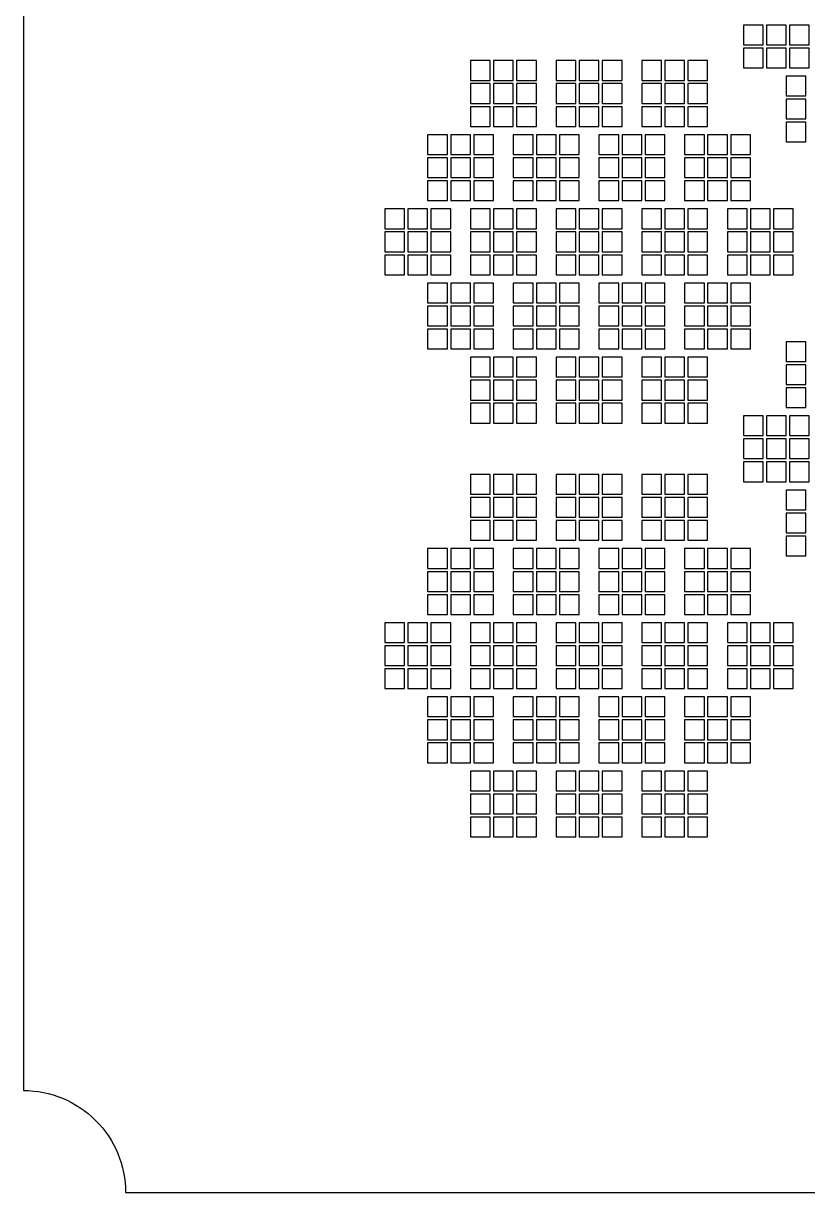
# Model space of a CAD drawing. Extents: x -49 to 54, y -38 to 38.
# Drawn here: x -49.4 to -37.5, y -38 to -20.25 of the extents above; entities that cross this region are included whole.
import ezdxf

# ---------------------------------------------------------------- set-up
doc = ezdxf.new("R2010")
doc.units = 0
doc.layers.add('BACK_LAYER', color=5, linetype='CONTINUOUS')
doc.layers.add('OUTLINE', color=7, linetype='CONTINUOUS')

msp = doc.modelspace()

# ---------------------------------------------------------------- linework, layer by layer
at = {"layer": 'BACK_LAYER'}
for points in [[(-38.472, -20.572), (-38.172, -20.572), (-38.172, -20.272), (-38.472, -20.272)], [(-38.122, -20.572), (-37.822, -20.572), (-37.822, -20.272), (-38.122, -20.272)], [(-37.772, -20.572), (-37.472, -20.572), (-37.472, -20.272), (-37.772, -20.272)], [(-38.472, -20.922), (-38.172, -20.922), (-38.172, -20.622), (-38.472, -20.622)], [(-38.122, -20.922), (-37.822, -20.922), (-37.822, -20.622), (-38.122, -20.622)], [(-37.772, -20.922), (-37.472, -20.922), (-37.472, -20.622), (-37.772, -20.622)], [(-42.614, -21.112), (-42.314, -21.112), (-42.314, -20.812), (-42.614, -20.812)], [(-42.264, -21.112), (-41.964, -21.112), (-41.964, -20.812), (-42.264, -20.812)], [(-41.914, -21.112), (-41.614, -21.112), (-41.614, -20.812), (-41.914, -20.812)], [(-41.314, -21.112), (-41.014, -21.112), (-41.014, -20.812), (-41.314, -20.812)], [(-40.964, -21.112), (-40.664, -21.112), (-40.664, -20.812), (-40.964, -20.812)], [(-40.614, -21.112), (-40.314, -21.112), (-40.314, -20.812), (-40.614, -20.812)], [(-40.014, -21.112), (-39.714, -21.112), (-39.714, -20.812), (-40.014, -20.812)], [(-39.664, -21.112), (-39.364, -21.112), (-39.364, -20.812), (-39.664, -20.812)], [(-39.314, -21.112), (-39.014, -21.112), (-39.014, -20.812), (-39.314, -20.812)], [(-37.822, -21.348), (-37.522, -21.348), (-37.522, -21.048), (-37.822, -21.048)], [(-42.614, -21.462), (-42.314, -21.462), (-42.314, -21.162), (-42.614, -21.162)], [(-42.264, -21.462), (-41.964, -21.462), (-41.964, -21.162), (-42.264, -21.162)], [(-41.914, -21.462), (-41.614, -21.462), (-41.614, -21.162), (-41.914, -21.162)], [(-41.314, -21.462), (-41.014, -21.462), (-41.014, -21.162), (-41.314, -21.162)], [(-40.964, -21.462), (-40.664, -21.462), (-40.664, -21.162), (-40.964, -21.162)], [(-40.614, -21.462), (-40.314, -21.462), (-40.314, -21.162), (-40.614, -21.162)], [(-40.014, -21.462), (-39.714, -21.462), (-39.714, -21.162), (-40.014, -21.162)], [(-39.664, -21.462), (-39.364, -21.462), (-39.364, -21.162), (-39.664, -21.162)], [(-39.314, -21.462), (-39.014, -21.462), (-39.014, -21.162), (-39.314, -21.162)], [(-37.822, -21.698), (-37.522, -21.698), (-37.522, -21.398), (-37.822, -21.398)], [(-42.614, -21.812), (-42.314, -21.812), (-42.314, -21.512), (-42.614, -21.512)], [(-42.264, -21.812), (-41.964, -21.812), (-41.964, -21.512), (-42.264, -21.512)], [(-41.914, -21.812), (-41.614, -21.812), (-41.614, -21.512), (-41.914, -21.512)], [(-41.314, -21.812), (-41.014, -21.812), (-41.014, -21.512), (-41.314, -21.512)], [(-40.964, -21.812), (-40.664, -21.812), (-40.664, -21.512), (-40.964, -21.512)], [(-40.614, -21.812), (-40.314, -21.812), (-40.314, -21.512), (-40.614, -21.512)], [(-40.014, -21.812), (-39.714, -21.812), (-39.714, -21.512), (-40.014, -21.512)], [(-39.664, -21.812), (-39.364, -21.812), (-39.364, -21.512), (-39.664, -21.512)], [(-39.314, -21.812), (-39.014, -21.812), (-39.014, -21.512), (-39.314, -21.512)], [(-37.822, -22.048), (-37.522, -22.048), (-37.522, -21.748), (-37.822, -21.748)], [(-43.264, -22.238), (-42.964, -22.238), (-42.964, -21.938), (-43.264, -21.938)], [(-42.914, -22.238), (-42.614, -22.238), (-42.614, -21.938), (-42.914, -21.938)], [(-42.564, -22.238), (-42.264, -22.238), (-42.264, -21.938), (-42.564, -21.938)], [(-41.964, -22.238), (-41.664, -22.238), (-41.664, -21.938), (-41.964, -21.938)], [(-41.614, -22.238), (-41.314, -22.238), (-41.314, -21.938), (-41.614, -21.938)], [(-41.264, -22.238), (-40.964, -22.238), (-40.964, -21.938), (-41.264, -21.938)], [(-40.664, -22.238), (-40.364, -22.238), (-40.364, -21.938), (-40.664, -21.938)], [(-40.314, -22.238), (-40.014, -22.238), (-40.014, -21.938), (-40.314, -21.938)], [(-39.964, -22.238), (-39.664, -22.238), (-39.664, -21.938), (-39.964, -21.938)], [(-39.364, -22.238), (-39.064, -22.238), (-39.064, -21.938), (-39.364, -21.938)], [(-39.014, -22.238), (-38.714, -22.238), (-38.714, -21.938), (-39.014, -21.938)], [(-38.664, -22.238), (-38.364, -22.238), (-38.364, -21.938), (-38.664, -21.938)], [(-43.264, -22.588), (-42.964, -22.588), (-42.964, -22.288), (-43.264, -22.288)], [(-42.914, -22.588), (-42.614, -22.588), (-42.614, -22.288), (-42.914, -22.288)], [(-42.564, -22.588), (-42.264, -22.588), (-42.264, -22.288), (-42.564, -22.288)], [(-41.964, -22.588), (-41.664, -22.588), (-41.664, -22.288), (-41.964, -22.288)], [(-41.614, -22.588), (-41.314, -22.588), (-41.314, -22.288), (-41.614, -22.288)], [(-41.264, -22.588), (-40.964, -22.588), (-40.964, -22.288), (-41.264, -22.288)], [(-40.664, -22.588), (-40.364, -22.588), (-40.364, -22.288), (-40.664, -22.288)], [(-40.314, -22.588), (-40.014, -22.588), (-40.014, -22.288), (-40.314, -22.288)], [(-39.964, -22.588), (-39.664, -22.588), (-39.664, -22.288), (-39.964, -22.288)], [(-39.364, -22.588), (-39.064, -22.588), (-39.064, -22.288), (-39.364, -22.288)], [(-39.014, -22.588), (-38.714, -22.588), (-38.714, -22.288), (-39.014, -22.288)], [(-38.664, -22.588), (-38.364, -22.588), (-38.364, -22.288), (-38.664, -22.288)], [(-43.264, -22.938), (-42.964, -22.938), (-42.964, -22.638), (-43.264, -22.638)], [(-42.914, -22.938), (-42.614, -22.938), (-42.614, -22.638), (-42.914, -22.638)], [(-42.564, -22.938), (-42.264, -22.938), (-42.264, -22.638), (-42.564, -22.638)], [(-41.964, -22.938), (-41.664, -22.938), (-41.664, -22.638), (-41.964, -22.638)], [(-41.614, -22.938), (-41.314, -22.938), (-41.314, -22.638), (-41.614, -22.638)], [(-41.264, -22.938), (-40.964, -22.938), (-40.964, -22.638), (-41.264, -22.638)], [(-40.664, -22.938), (-40.364, -22.938), (-40.364, -22.638), (-40.664, -22.638)], [(-40.314, -22.938), (-40.014, -22.938), (-40.014, -22.638), (-40.314, -22.638)], [(-39.964, -22.938), (-39.664, -22.938), (-39.664, -22.638), (-39.964, -22.638)], [(-39.364, -22.938), (-39.064, -22.938), (-39.064, -22.638), (-39.364, -22.638)], [(-39.014, -22.938), (-38.714, -22.938), (-38.714, -22.638), (-39.014, -22.638)], [(-38.664, -22.938), (-38.364, -22.938), (-38.364, -22.638), (-38.664, -22.638)], [(-43.914, -23.364), (-43.614, -23.364), (-43.614, -23.064), (-43.914, -23.064)], [(-43.564, -23.364), (-43.264, -23.364), (-43.264, -23.064), (-43.564, -23.064)], [(-43.214, -23.364), (-42.914, -23.364), (-42.914, -23.064), (-43.214, -23.064)], [(-42.614, -23.364), (-42.314, -23.364), (-42.314, -23.064), (-42.614, -23.064)], [(-42.264, -23.364), (-41.964, -23.364), (-41.964, -23.064), (-42.264, -23.064)], [(-41.914, -23.364), (-41.614, -23.364), (-41.614, -23.064), (-41.914, -23.064)], [(-41.314, -23.364), (-41.014, -23.364), (-41.014, -23.064), (-41.314, -23.064)], [(-40.964, -23.364), (-40.664, -23.364), (-40.664, -23.064), (-40.964, -23.064)], [(-40.614, -23.364), (-40.314, -23.364), (-40.314, -23.064), (-40.614, -23.064)], [(-40.014, -23.364), (-39.714, -23.364), (-39.714, -23.064), (-40.014, -23.064)], [(-39.664, -23.364), (-39.364, -23.364), (-39.364, -23.064), (-39.664, -23.064)], [(-39.314, -23.364), (-39.014, -23.364), (-39.014, -23.064), (-39.314, -23.064)], [(-38.714, -23.364), (-38.414, -23.364), (-38.414, -23.064), (-38.714, -23.064)], [(-38.364, -23.364), (-38.064, -23.364), (-38.064, -23.064), (-38.364, -23.064)], [(-38.014, -23.364), (-37.714, -23.364), (-37.714, -23.064), (-38.014, -23.064)], [(-43.914, -23.714), (-43.614, -23.714), (-43.614, -23.414), (-43.914, -23.414)], [(-43.564, -23.714), (-43.264, -23.714), (-43.264, -23.414), (-43.564, -23.414)], [(-43.214, -23.714), (-42.914, -23.714), (-42.914, -23.414), (-43.214, -23.414)], [(-42.614, -23.714), (-42.314, -23.714), (-42.314, -23.414), (-42.614, -23.414)], [(-42.264, -23.714), (-41.964, -23.714), (-41.964, -23.414), (-42.264, -23.414)], [(-41.914, -23.714), (-41.614, -23.714), (-41.614, -23.414), (-41.914, -23.414)], [(-41.314, -23.714), (-41.014, -23.714), (-41.014, -23.414), (-41.314, -23.414)], [(-40.964, -23.714), (-40.664, -23.714), (-40.664, -23.414), (-40.964, -23.414)], [(-40.614, -23.714), (-40.314, -23.714), (-40.314, -23.414), (-40.614, -23.414)], [(-40.014, -23.714), (-39.714, -23.714), (-39.714, -23.414), (-40.014, -23.414)], [(-39.664, -23.714), (-39.364, -23.714), (-39.364, -23.414), (-39.664, -23.414)], [(-39.314, -23.714), (-39.014, -23.714), (-39.014, -23.414), (-39.314, -23.414)], [(-38.714, -23.714), (-38.414, -23.714), (-38.414, -23.414), (-38.714, -23.414)], [(-38.364, -23.714), (-38.064, -23.714), (-38.064, -23.414), (-38.364, -23.414)], [(-38.014, -23.714), (-37.714, -23.714), (-37.714, -23.414), (-38.014, -23.414)], [(-43.914, -24.064), (-43.614, -24.064), (-43.614, -23.764), (-43.914, -23.764)], [(-43.564, -24.064), (-43.264, -24.064), (-43.264, -23.764), (-43.564, -23.764)], [(-43.214, -24.064), (-42.914, -24.064), (-42.914, -23.764), (-43.214, -23.764)], [(-42.614, -24.064), (-42.314, -24.064), (-42.314, -23.764), (-42.614, -23.764)], [(-42.264, -24.064), (-41.964, -24.064), (-41.964, -23.764), (-42.264, -23.764)], [(-41.914, -24.064), (-41.614, -24.064), (-41.614, -23.764), (-41.914, -23.764)], [(-41.314, -24.064), (-41.014, -24.064), (-41.014, -23.764), (-41.314, -23.764)], [(-40.964, -24.064), (-40.664, -24.064), (-40.664, -23.764), (-40.964, -23.764)], [(-40.614, -24.064), (-40.314, -24.064), (-40.314, -23.764), (-40.614, -23.764)], [(-40.014, -24.064), (-39.714, -24.064), (-39.714, -23.764), (-40.014, -23.764)], [(-39.664, -24.064), (-39.364, -24.064), (-39.364, -23.764), (-39.664, -23.764)], [(-39.314, -24.064), (-39.014, -24.064), (-39.014, -23.764), (-39.314, -23.764)], [(-38.714, -24.064), (-38.414, -24.064), (-38.414, -23.764), (-38.714, -23.764)], [(-38.364, -24.064), (-38.064, -24.064), (-38.064, -23.764), (-38.364, -23.764)], [(-38.014, -24.064), (-37.714, -24.064), (-37.714, -23.764), (-38.014, -23.764)], [(-43.264, -24.49), (-42.964, -24.49), (-42.964, -24.19), (-43.264, -24.19)], [(-42.914, -24.49), (-42.614, -24.49), (-42.614, -24.19), (-42.914, -24.19)], [(-42.564, -24.49), (-42.264, -24.49), (-42.264, -24.19), (-42.564, -24.19)], [(-41.964, -24.49), (-41.664, -24.49), (-41.664, -24.19), (-41.964, -24.19)], [(-41.614, -24.49), (-41.314, -24.49), (-41.314, -24.19), (-41.614, -24.19)], [(-41.264, -24.49), (-40.964, -24.49), (-40.964, -24.19), (-41.264, -24.19)], [(-40.664, -24.49), (-40.364, -24.49), (-40.364, -24.19), (-40.664, -24.19)], [(-40.314, -24.49), (-40.014, -24.49), (-40.014, -24.19), (-40.314, -24.19)], [(-39.964, -24.49), (-39.664, -24.49), (-39.664, -24.19), (-39.964, -24.19)], [(-39.364, -24.49), (-39.064, -24.49), (-39.064, -24.19), (-39.364, -24.19)], [(-39.014, -24.49), (-38.714, -24.49), (-38.714, -24.19), (-39.014, -24.19)], [(-38.664, -24.49), (-38.364, -24.49), (-38.364, -24.19), (-38.664, -24.19)], [(-43.264, -24.84), (-42.964, -24.84), (-42.964, -24.54), (-43.264, -24.54)], [(-42.914, -24.84), (-42.614, -24.84), (-42.614, -24.54), (-42.914, -24.54)], [(-42.564, -24.84), (-42.264, -24.84), (-42.264, -24.54), (-42.564, -24.54)], [(-41.964, -24.84), (-41.664, -24.84), (-41.664, -24.54), (-41.964, -24.54)], [(-41.614, -24.84), (-41.314, -24.84), (-41.314, -24.54), (-41.614, -24.54)], [(-41.264, -24.84), (-40.964, -24.84), (-40.964, -24.54), (-41.264, -24.54)], [(-40.664, -24.84), (-40.364, -24.84), (-40.364, -24.54), (-40.664, -24.54)], [(-40.314, -24.84), (-40.014, -24.84), (-40.014, -24.54), (-40.314, -24.54)], [(-39.964, -24.84), (-39.664, -24.84), (-39.664, -24.54), (-39.964, -24.54)], [(-39.364, -24.84), (-39.064, -24.84), (-39.064, -24.54), (-39.364, -24.54)], [(-39.014, -24.84), (-38.714, -24.84), (-38.714, -24.54), (-39.014, -24.54)], [(-38.664, -24.84), (-38.364, -24.84), (-38.364, -24.54), (-38.664, -24.54)], [(-43.264, -25.19), (-42.964, -25.19), (-42.964, -24.89), (-43.264, -24.89)], [(-42.914, -25.19), (-42.614, -25.19), (-42.614, -24.89), (-42.914, -24.89)], [(-42.564, -25.19), (-42.264, -25.19), (-42.264, -24.89), (-42.564, -24.89)], [(-41.964, -25.19), (-41.664, -25.19), (-41.664, -24.89), (-41.964, -24.89)], [(-41.614, -25.19), (-41.314, -25.19), (-41.314, -24.89), (-41.614, -24.89)], [(-41.264, -25.19), (-40.964, -25.19), (-40.964, -24.89), (-41.264, -24.89)], [(-40.664, -25.19), (-40.364, -25.19), (-40.364, -24.89), (-40.664, -24.89)], [(-40.314, -25.19), (-40.014, -25.19), (-40.014, -24.89), (-40.314, -24.89)], [(-39.964, -25.19), (-39.664, -25.19), (-39.664, -24.89), (-39.964, -24.89)], [(-39.364, -25.19), (-39.064, -25.19), (-39.064, -24.89), (-39.364, -24.89)], [(-39.014, -25.19), (-38.714, -25.19), (-38.714, -24.89), (-39.014, -24.89)], [(-38.664, -25.19), (-38.364, -25.19), (-38.364, -24.89), (-38.664, -24.89)], [(-37.822, -25.38), (-37.522, -25.38), (-37.522, -25.08), (-37.822, -25.08)], [(-42.614, -25.616), (-42.314, -25.616), (-42.314, -25.316), (-42.614, -25.316)], [(-42.264, -25.616), (-41.964, -25.616), (-41.964, -25.316), (-42.264, -25.316)], [(-41.914, -25.616), (-41.614, -25.616), (-41.614, -25.316), (-41.914, -25.316)], [(-41.314, -25.616), (-41.014, -25.616), (-41.014, -25.316), (-41.314, -25.316)], [(-40.964, -25.616), (-40.664, -25.616), (-40.664, -25.316), (-40.964, -25.316)], [(-40.614, -25.616), (-40.314, -25.616), (-40.314, -25.316), (-40.614, -25.316)], [(-40.014, -25.616), (-39.714, -25.616), (-39.714, -25.316), (-40.014, -25.316)], [(-39.664, -25.616), (-39.364, -25.616), (-39.364, -25.316), (-39.664, -25.316)], [(-39.314, -25.616), (-39.014, -25.616), (-39.014, -25.316), (-39.314, -25.316)], [(-37.822, -25.73), (-37.522, -25.73), (-37.522, -25.43), (-37.822, -25.43)], [(-42.614, -25.966), (-42.314, -25.966), (-42.314, -25.666), (-42.614, -25.666)], [(-42.264, -25.966), (-41.964, -25.966), (-41.964, -25.666), (-42.264, -25.666)], [(-41.914, -25.966), (-41.614, -25.966), (-41.614, -25.666), (-41.914, -25.666)], [(-41.314, -25.966), (-41.014, -25.966), (-41.014, -25.666), (-41.314, -25.666)], [(-40.964, -25.966), (-40.664, -25.966), (-40.664, -25.666), (-40.964, -25.666)], [(-40.614, -25.966), (-40.314, -25.966), (-40.314, -25.666), (-40.614, -25.666)], [(-40.014, -25.966), (-39.714, -25.966), (-39.714, -25.666), (-40.014, -25.666)], [(-39.664, -25.966), (-39.364, -25.966), (-39.364, -25.666), (-39.664, -25.666)], [(-39.314, -25.966), (-39.014, -25.966), (-39.014, -25.666), (-39.314, -25.666)], [(-37.822, -26.08), (-37.522, -26.08), (-37.522, -25.78), (-37.822, -25.78)], [(-42.614, -26.316), (-42.314, -26.316), (-42.314, -26.016), (-42.614, -26.016)], [(-42.264, -26.316), (-41.964, -26.316), (-41.964, -26.016), (-42.264, -26.016)], [(-41.914, -26.316), (-41.614, -26.316), (-41.614, -26.016), (-41.914, -26.016)], [(-41.314, -26.316), (-41.014, -26.316), (-41.014, -26.016), (-41.314, -26.016)], [(-40.964, -26.316), (-40.664, -26.316), (-40.664, -26.016), (-40.964, -26.016)], [(-40.614, -26.316), (-40.314, -26.316), (-40.314, -26.016), (-40.614, -26.016)], [(-40.014, -26.316), (-39.714, -26.316), (-39.714, -26.016), (-40.014, -26.016)], [(-39.664, -26.316), (-39.364, -26.316), (-39.364, -26.016), (-39.664, -26.016)], [(-39.314, -26.316), (-39.014, -26.316), (-39.014, -26.016), (-39.314, -26.016)], [(-38.472, -26.506), (-38.172, -26.506), (-38.172, -26.206), (-38.472, -26.206)], [(-38.122, -26.506), (-37.822, -26.506), (-37.822, -26.206), (-38.122, -26.206)], [(-37.772, -26.506), (-37.472, -26.506), (-37.472, -26.206), (-37.772, -26.206)], [(-38.472, -26.856), (-38.172, -26.856), (-38.172, -26.556), (-38.472, -26.556)], [(-38.122, -26.856), (-37.822, -26.856), (-37.822, -26.556), (-38.122, -26.556)], [(-37.772, -26.856), (-37.472, -26.856), (-37.472, -26.556), (-37.772, -26.556)], [(-38.472, -27.206), (-38.172, -27.206), (-38.172, -26.906), (-38.472, -26.906)], [(-38.122, -27.206), (-37.822, -27.206), (-37.822, -26.906), (-38.122, -26.906)], [(-37.772, -27.206), (-37.472, -27.206), (-37.472, -26.906), (-37.772, -26.906)], [(-42.614, -27.396), (-42.314, -27.396), (-42.314, -27.096), (-42.614, -27.096)], [(-42.264, -27.396), (-41.964, -27.396), (-41.964, -27.096), (-42.264, -27.096)], [(-41.914, -27.396), (-41.614, -27.396), (-41.614, -27.096), (-41.914, -27.096)], [(-41.314, -27.396), (-41.014, -27.396), (-41.014, -27.096), (-41.314, -27.096)], [(-40.964, -27.396), (-40.664, -27.396), (-40.664, -27.096), (-40.964, -27.096)], [(-40.614, -27.396), (-40.314, -27.396), (-40.314, -27.096), (-40.614, -27.096)], [(-40.014, -27.396), (-39.714, -27.396), (-39.714, -27.096), (-40.014, -27.096)], [(-39.664, -27.396), (-39.364, -27.396), (-39.364, -27.096), (-39.664, -27.096)], [(-39.314, -27.396), (-39.014, -27.396), (-39.014, -27.096), (-39.314, -27.096)], [(-37.822, -27.632), (-37.522, -27.632), (-37.522, -27.332), (-37.822, -27.332)], [(-42.614, -27.746), (-42.314, -27.746), (-42.314, -27.446), (-42.614, -27.446)], [(-42.264, -27.746), (-41.964, -27.746), (-41.964, -27.446), (-42.264, -27.446)], [(-41.914, -27.746), (-41.614, -27.746), (-41.614, -27.446), (-41.914, -27.446)], [(-41.314, -27.746), (-41.014, -27.746), (-41.014, -27.446), (-41.314, -27.446)], [(-40.964, -27.746), (-40.664, -27.746), (-40.664, -27.446), (-40.964, -27.446)], [(-40.614, -27.746), (-40.314, -27.746), (-40.314, -27.446), (-40.614, -27.446)], [(-40.014, -27.746), (-39.714, -27.746), (-39.714, -27.446), (-40.014, -27.446)], [(-39.664, -27.746), (-39.364, -27.746), (-39.364, -27.446), (-39.664, -27.446)], [(-39.314, -27.746), (-39.014, -27.746), (-39.014, -27.446), (-39.314, -27.446)], [(-37.822, -27.982), (-37.522, -27.982), (-37.522, -27.682), (-37.822, -27.682)], [(-42.614, -28.096), (-42.314, -28.096), (-42.314, -27.796), (-42.614, -27.796)], [(-42.264, -28.096), (-41.964, -28.096), (-41.964, -27.796), (-42.264, -27.796)], [(-41.914, -28.096), (-41.614, -28.096), (-41.614, -27.796), (-41.914, -27.796)], [(-41.314, -28.096), (-41.014, -28.096), (-41.014, -27.796), (-41.314, -27.796)], [(-40.964, -28.096), (-40.664, -28.096), (-40.664, -27.796), (-40.964, -27.796)], [(-40.614, -28.096), (-40.314, -28.096), (-40.314, -27.796), (-40.614, -27.796)], [(-40.014, -28.096), (-39.714, -28.096), (-39.714, -27.796), (-40.014, -27.796)], [(-39.664, -28.096), (-39.364, -28.096), (-39.364, -27.796), (-39.664, -27.796)], [(-39.314, -28.096), (-39.014, -28.096), (-39.014, -27.796), (-39.314, -27.796)], [(-37.822, -28.332), (-37.522, -28.332), (-37.522, -28.032), (-37.822, -28.032)], [(-43.264, -28.522), (-42.964, -28.522), (-42.964, -28.222), (-43.264, -28.222)], [(-42.914, -28.522), (-42.614, -28.522), (-42.614, -28.222), (-42.914, -28.222)], [(-42.564, -28.522), (-42.264, -28.522), (-42.264, -28.222), (-42.564, -28.222)], [(-41.964, -28.522), (-41.664, -28.522), (-41.664, -28.222), (-41.964, -28.222)], [(-41.614, -28.522), (-41.314, -28.522), (-41.314, -28.222), (-41.614, -28.222)], [(-41.264, -28.522), (-40.964, -28.522), (-40.964, -28.222), (-41.264, -28.222)], [(-40.664, -28.522), (-40.364, -28.522), (-40.364, -28.222), (-40.664, -28.222)], [(-40.314, -28.522), (-40.014, -28.522), (-40.014, -28.222), (-40.314, -28.222)], [(-39.964, -28.522), (-39.664, -28.522), (-39.664, -28.222), (-39.964, -28.222)], [(-39.364, -28.522), (-39.064, -28.522), (-39.064, -28.222), (-39.364, -28.222)], [(-39.014, -28.522), (-38.714, -28.522), (-38.714, -28.222), (-39.014, -28.222)], [(-38.664, -28.522), (-38.364, -28.522), (-38.364, -28.222), (-38.664, -28.222)], [(-43.264, -28.872), (-42.964, -28.872), (-42.964, -28.572), (-43.264, -28.572)], [(-42.914, -28.872), (-42.614, -28.872), (-42.614, -28.572), (-42.914, -28.572)], [(-42.564, -28.872), (-42.264, -28.872), (-42.264, -28.572), (-42.564, -28.572)], [(-41.964, -28.872), (-41.664, -28.872), (-41.664, -28.572), (-41.964, -28.572)], [(-41.614, -28.872), (-41.314, -28.872), (-41.314, -28.572), (-41.614, -28.572)], [(-41.264, -28.872), (-40.964, -28.872), (-40.964, -28.572), (-41.264, -28.572)], [(-40.664, -28.872), (-40.364, -28.872), (-40.364, -28.572), (-40.664, -28.572)], [(-40.314, -28.872), (-40.014, -28.872), (-40.014, -28.572), (-40.314, -28.572)], [(-39.964, -28.872), (-39.664, -28.872), (-39.664, -28.572), (-39.964, -28.572)], [(-39.364, -28.872), (-39.064, -28.872), (-39.064, -28.572), (-39.364, -28.572)], [(-39.014, -28.872), (-38.714, -28.872), (-38.714, -28.572), (-39.014, -28.572)], [(-38.664, -28.872), (-38.364, -28.872), (-38.364, -28.572), (-38.664, -28.572)], [(-43.264, -29.222), (-42.964, -29.222), (-42.964, -28.922), (-43.264, -28.922)], [(-42.914, -29.222), (-42.614, -29.222), (-42.614, -28.922), (-42.914, -28.922)], [(-42.564, -29.222), (-42.264, -29.222), (-42.264, -28.922), (-42.564, -28.922)], [(-41.964, -29.222), (-41.664, -29.222), (-41.664, -28.922), (-41.964, -28.922)], [(-41.614, -29.222), (-41.314, -29.222), (-41.314, -28.922), (-41.614, -28.922)], [(-41.264, -29.222), (-40.964, -29.222), (-40.964, -28.922), (-41.264, -28.922)], [(-40.664, -29.222), (-40.364, -29.222), (-40.364, -28.922), (-40.664, -28.922)], [(-40.314, -29.222), (-40.014, -29.222), (-40.014, -28.922), (-40.314, -28.922)], [(-39.964, -29.222), (-39.664, -29.222), (-39.664, -28.922), (-39.964, -28.922)], [(-39.364, -29.222), (-39.064, -29.222), (-39.064, -28.922), (-39.364, -28.922)], [(-39.014, -29.222), (-38.714, -29.222), (-38.714, -28.922), (-39.014, -28.922)], [(-38.664, -29.222), (-38.364, -29.222), (-38.364, -28.922), (-38.664, -28.922)], [(-43.914, -29.648), (-43.614, -29.648), (-43.614, -29.348), (-43.914, -29.348)], [(-43.564, -29.648), (-43.264, -29.648), (-43.264, -29.348), (-43.564, -29.348)], [(-43.214, -29.648), (-42.914, -29.648), (-42.914, -29.348), (-43.214, -29.348)], [(-42.614, -29.648), (-42.314, -29.648), (-42.314, -29.348), (-42.614, -29.348)], [(-42.264, -29.648), (-41.964, -29.648), (-41.964, -29.348), (-42.264, -29.348)], [(-41.914, -29.648), (-41.614, -29.648), (-41.614, -29.348), (-41.914, -29.348)], [(-41.314, -29.648), (-41.014, -29.648), (-41.014, -29.348), (-41.314, -29.348)], [(-40.964, -29.648), (-40.664, -29.648), (-40.664, -29.348), (-40.964, -29.348)], [(-40.614, -29.648), (-40.314, -29.648), (-40.314, -29.348), (-40.614, -29.348)], [(-40.014, -29.648), (-39.714, -29.648), (-39.714, -29.348), (-40.014, -29.348)], [(-39.664, -29.648), (-39.364, -29.648), (-39.364, -29.348), (-39.664, -29.348)], [(-39.314, -29.648), (-39.014, -29.648), (-39.014, -29.348), (-39.314, -29.348)], [(-38.714, -29.648), (-38.414, -29.648), (-38.414, -29.348), (-38.714, -29.348)], [(-38.364, -29.648), (-38.064, -29.648), (-38.064, -29.348), (-38.364, -29.348)], [(-38.014, -29.648), (-37.714, -29.648), (-37.714, -29.348), (-38.014, -29.348)], [(-43.914, -29.998), (-43.614, -29.998), (-43.614, -29.698), (-43.914, -29.698)], [(-43.564, -29.998), (-43.264, -29.998), (-43.264, -29.698), (-43.564, -29.698)], [(-43.214, -29.998), (-42.914, -29.998), (-42.914, -29.698), (-43.214, -29.698)], [(-42.614, -29.998), (-42.314, -29.998), (-42.314, -29.698), (-42.614, -29.698)], [(-42.264, -29.998), (-41.964, -29.998), (-41.964, -29.698), (-42.264, -29.698)], [(-41.914, -29.998), (-41.614, -29.998), (-41.614, -29.698), (-41.914, -29.698)], [(-41.314, -29.998), (-41.014, -29.998), (-41.014, -29.698), (-41.314, -29.698)], [(-40.964, -29.998), (-40.664, -29.998), (-40.664, -29.698), (-40.964, -29.698)], [(-40.614, -29.998), (-40.314, -29.998), (-40.314, -29.698), (-40.614, -29.698)], [(-40.014, -29.998), (-39.714, -29.998), (-39.714, -29.698), (-40.014, -29.698)], [(-39.664, -29.998), (-39.364, -29.998), (-39.364, -29.698), (-39.664, -29.698)], [(-39.314, -29.998), (-39.014, -29.998), (-39.014, -29.698), (-39.314, -29.698)], [(-38.714, -29.998), (-38.414, -29.998), (-38.414, -29.698), (-38.714, -29.698)], [(-38.364, -29.998), (-38.064, -29.998), (-38.064, -29.698), (-38.364, -29.698)], [(-38.014, -29.998), (-37.714, -29.998), (-37.714, -29.698), (-38.014, -29.698)], [(-43.914, -30.348), (-43.614, -30.348), (-43.614, -30.048), (-43.914, -30.048)], [(-43.564, -30.348), (-43.264, -30.348), (-43.264, -30.048), (-43.564, -30.048)], [(-43.214, -30.348), (-42.914, -30.348), (-42.914, -30.048), (-43.214, -30.048)], [(-42.614, -30.348), (-42.314, -30.348), (-42.314, -30.048), (-42.614, -30.048)], [(-42.264, -30.348), (-41.964, -30.348), (-41.964, -30.048), (-42.264, -30.048)], [(-41.914, -30.348), (-41.614, -30.348), (-41.614, -30.048), (-41.914, -30.048)], [(-41.314, -30.348), (-41.014, -30.348), (-41.014, -30.048), (-41.314, -30.048)], [(-40.964, -30.348), (-40.664, -30.348), (-40.664, -30.048), (-40.964, -30.048)], [(-40.614, -30.348), (-40.314, -30.348), (-40.314, -30.048), (-40.614, -30.048)], [(-40.014, -30.348), (-39.714, -30.348), (-39.714, -30.048), (-40.014, -30.048)], [(-39.664, -30.348), (-39.364, -30.348), (-39.364, -30.048), (-39.664, -30.048)], [(-39.314, -30.348), (-39.014, -30.348), (-39.014, -30.048), (-39.314, -30.048)], [(-38.714, -30.348), (-38.414, -30.348), (-38.414, -30.048), (-38.714, -30.048)], [(-38.364, -30.348), (-38.064, -30.348), (-38.064, -30.048), (-38.364, -30.048)], [(-38.014, -30.348), (-37.714, -30.348), (-37.714, -30.048), (-38.014, -30.048)], [(-43.264, -30.773), (-42.964, -30.773), (-42.964, -30.473), (-43.264, -30.473)], [(-42.914, -30.773), (-42.614, -30.773), (-42.614, -30.473), (-42.914, -30.473)], [(-42.564, -30.773), (-42.264, -30.773), (-42.264, -30.473), (-42.564, -30.473)], [(-41.964, -30.773), (-41.664, -30.773), (-41.664, -30.473), (-41.964, -30.473)], [(-41.614, -30.773), (-41.314, -30.773), (-41.314, -30.473), (-41.614, -30.473)], [(-41.264, -30.773), (-40.964, -30.773), (-40.964, -30.473), (-41.264, -30.473)], [(-40.664, -30.773), (-40.364, -30.773), (-40.364, -30.473), (-40.664, -30.473)], [(-40.314, -30.773), (-40.014, -30.773), (-40.014, -30.473), (-40.314, -30.473)], [(-39.964, -30.773), (-39.664, -30.773), (-39.664, -30.473), (-39.964, -30.473)], [(-39.364, -30.773), (-39.064, -30.773), (-39.064, -30.473), (-39.364, -30.473)], [(-39.014, -30.773), (-38.714, -30.773), (-38.714, -30.473), (-39.014, -30.473)], [(-38.664, -30.773), (-38.364, -30.773), (-38.364, -30.473), (-38.664, -30.473)], [(-43.264, -31.123), (-42.964, -31.123), (-42.964, -30.823), (-43.264, -30.823)], [(-42.914, -31.123), (-42.614, -31.123), (-42.614, -30.823), (-42.914, -30.823)], [(-42.564, -31.123), (-42.264, -31.123), (-42.264, -30.823), (-42.564, -30.823)], [(-41.964, -31.123), (-41.664, -31.123), (-41.664, -30.823), (-41.964, -30.823)], [(-41.614, -31.123), (-41.314, -31.123), (-41.314, -30.823), (-41.614, -30.823)], [(-41.264, -31.123), (-40.964, -31.123), (-40.964, -30.823), (-41.264, -30.823)], [(-40.664, -31.123), (-40.364, -31.123), (-40.364, -30.823), (-40.664, -30.823)], [(-40.314, -31.123), (-40.014, -31.123), (-40.014, -30.823), (-40.314, -30.823)], [(-39.964, -31.123), (-39.664, -31.123), (-39.664, -30.823), (-39.964, -30.823)], [(-39.364, -31.123), (-39.064, -31.123), (-39.064, -30.823), (-39.364, -30.823)], [(-39.014, -31.123), (-38.714, -31.123), (-38.714, -30.823), (-39.014, -30.823)], [(-38.664, -31.123), (-38.364, -31.123), (-38.364, -30.823), (-38.664, -30.823)], [(-43.264, -31.473), (-42.964, -31.473), (-42.964, -31.173), (-43.264, -31.173)], [(-42.914, -31.473), (-42.614, -31.473), (-42.614, -31.173), (-42.914, -31.173)], [(-42.564, -31.473), (-42.264, -31.473), (-42.264, -31.173), (-42.564, -31.173)], [(-41.964, -31.473), (-41.664, -31.473), (-41.664, -31.173), (-41.964, -31.173)], [(-41.614, -31.473), (-41.314, -31.473), (-41.314, -31.173), (-41.614, -31.173)], [(-41.264, -31.473), (-40.964, -31.473), (-40.964, -31.173), (-41.264, -31.173)], [(-40.664, -31.473), (-40.364, -31.473), (-40.364, -31.173), (-40.664, -31.173)], [(-40.314, -31.473), (-40.014, -31.473), (-40.014, -31.173), (-40.314, -31.173)], [(-39.964, -31.473), (-39.664, -31.473), (-39.664, -31.173), (-39.964, -31.173)], [(-39.364, -31.473), (-39.064, -31.473), (-39.064, -31.173), (-39.364, -31.173)], [(-39.014, -31.473), (-38.714, -31.473), (-38.714, -31.173), (-39.014, -31.173)], [(-38.664, -31.473), (-38.364, -31.473), (-38.364, -31.173), (-38.664, -31.173)], [(-42.614, -31.899), (-42.314, -31.899), (-42.314, -31.599), (-42.614, -31.599)], [(-42.264, -31.899), (-41.964, -31.899), (-41.964, -31.599), (-42.264, -31.599)], [(-41.914, -31.899), (-41.614, -31.899), (-41.614, -31.599), (-41.914, -31.599)], [(-41.314, -31.899), (-41.014, -31.899), (-41.014, -31.599), (-41.314, -31.599)], [(-40.964, -31.899), (-40.664, -31.899), (-40.664, -31.599), (-40.964, -31.599)], [(-40.614, -31.899), (-40.314, -31.899), (-40.314, -31.599), (-40.614, -31.599)], [(-40.014, -31.899), (-39.714, -31.899), (-39.714, -31.599), (-40.014, -31.599)], [(-39.664, -31.899), (-39.364, -31.899), (-39.364, -31.599), (-39.664, -31.599)], [(-39.314, -31.899), (-39.014, -31.899), (-39.014, -31.599), (-39.314, -31.599)], [(-42.614, -32.249), (-42.314, -32.249), (-42.314, -31.949), (-42.614, -31.949)], [(-42.264, -32.249), (-41.964, -32.249), (-41.964, -31.949), (-42.264, -31.949)], [(-41.914, -32.249), (-41.614, -32.249), (-41.614, -31.949), (-41.914, -31.949)], [(-41.314, -32.249), (-41.014, -32.249), (-41.014, -31.949), (-41.314, -31.949)], [(-40.964, -32.249), (-40.664, -32.249), (-40.664, -31.949), (-40.964, -31.949)], [(-40.614, -32.249), (-40.314, -32.249), (-40.314, -31.949), (-40.614, -31.949)], [(-40.014, -32.249), (-39.714, -32.249), (-39.714, -31.949), (-40.014, -31.949)], [(-39.664, -32.249), (-39.364, -32.249), (-39.364, -31.949), (-39.664, -31.949)], [(-39.314, -32.249), (-39.014, -32.249), (-39.014, -31.949), (-39.314, -31.949)], [(-42.614, -32.599), (-42.314, -32.599), (-42.314, -32.299), (-42.614, -32.299)], [(-42.264, -32.599), (-41.964, -32.599), (-41.964, -32.299), (-42.264, -32.299)], [(-41.914, -32.599), (-41.614, -32.599), (-41.614, -32.299), (-41.914, -32.299)], [(-41.314, -32.599), (-41.014, -32.599), (-41.014, -32.299), (-41.314, -32.299)], [(-40.964, -32.599), (-40.664, -32.599), (-40.664, -32.299), (-40.964, -32.299)], [(-40.614, -32.599), (-40.314, -32.599), (-40.314, -32.299), (-40.614, -32.299)], [(-40.014, -32.599), (-39.714, -32.599), (-39.714, -32.299), (-40.014, -32.299)], [(-39.664, -32.599), (-39.364, -32.599), (-39.364, -32.299), (-39.664, -32.299)], [(-39.314, -32.599), (-39.014, -32.599), (-39.014, -32.299), (-39.314, -32.299)]]:
    msp.add_lwpolyline(points, close=True, dxfattribs=at)
at = {"layer": 'OUTLINE'}
msp.add_lwpolyline([(-49.4, -36.45, -0.414214), (-47.85, -38), (52.85, -38, -0.414214), (54.4, -36.45), (54.4, -28), (51.4, -28), (51.4, 28), (54.4, 28), (54.4, 36.45, -0.414214), (52.85, 38), (-47.85, 38, -0.414214), (-49.4, 36.45)], format="xyb", close=True, dxfattribs=at)

doc.saveas('drawing.dxf')
